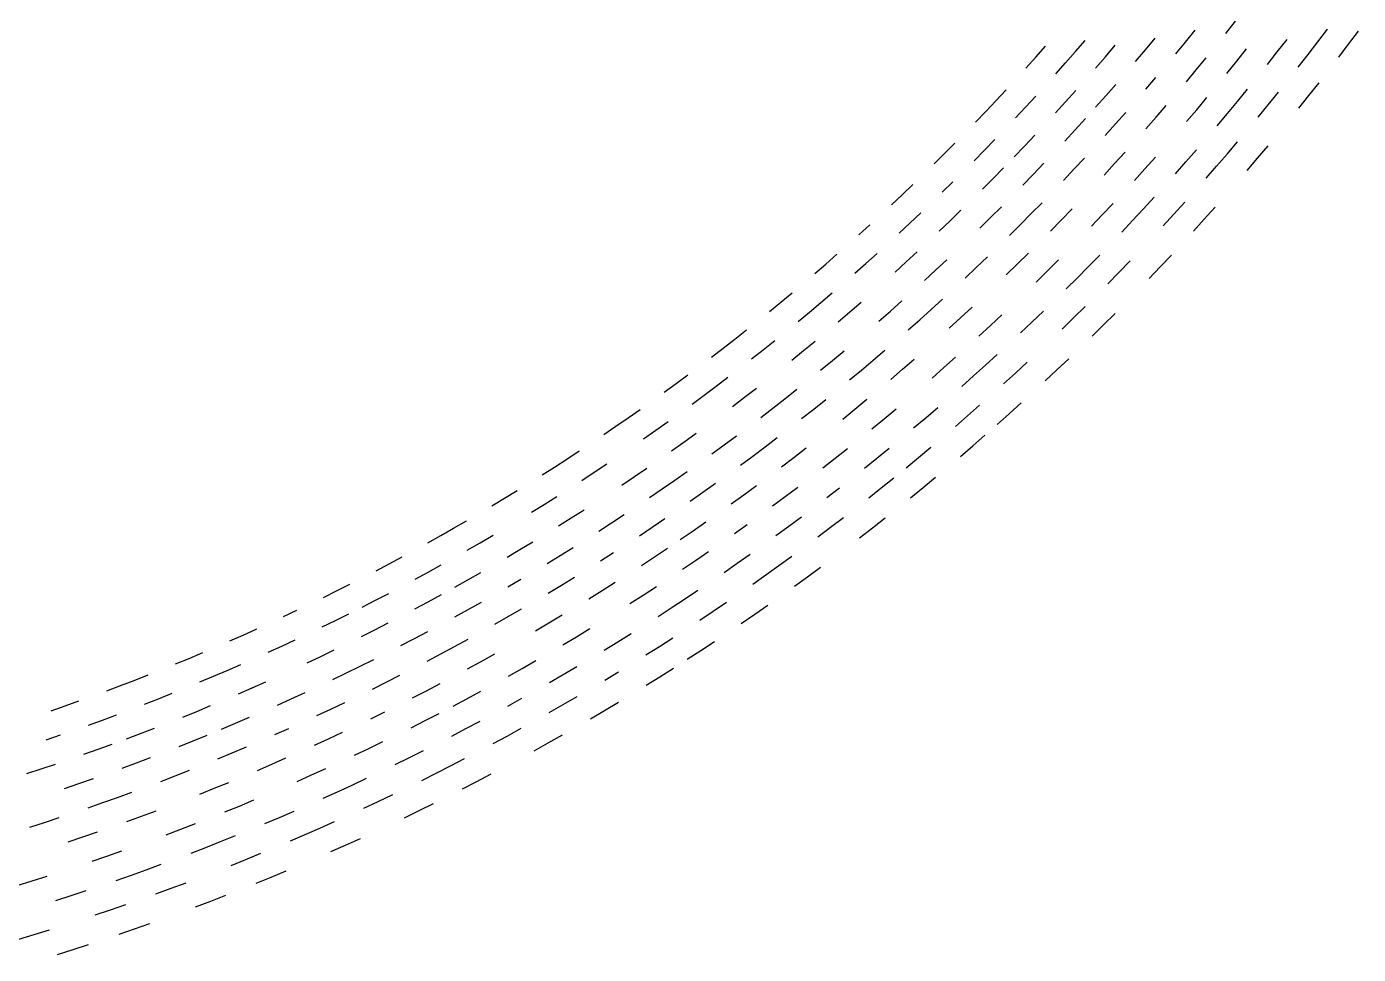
# Model space of a CAD drawing. Header units: metres. Extents: x -298 to 300, y -298 to 299.
# Drawn here: x 84.9 to 238.3, y -284.2 to -177.2 of the extents above; entities that cross this region are included whole.
import ezdxf

# ---------------------------------------------------------------- set-up
doc = ezdxf.new("R2010")
doc.units = ezdxf.units.M

msp = doc.modelspace()

# ---------------------------------------------------------------- linework, layer by layer
for p, q in [((218.41862, -178.979, -692.8203), (219.53654, -177.6014, -692.8203)), ((223.05003, -177.99875, -692.8203), (224.16167, -176.59207, -692.8203)), ((233.67851, -178.95627, -692.8203), (234.79594, -177.48285, -692.8203)), ((237.21739, -179.23915, -692.8203), (238.33653, -177.74341, -692.8203)), ((201.1696, -180.74524, -692.8203), (202.299, -179.47585, -692.8203)), ((205.7382, -180.09227, -692.8203), (206.86339, -178.79422, -692.8203)), ((209.1945, -180.67076, -692.8203), (210.32329, -179.351, -692.8203)), ((213.7996, -179.8695, -692.8203), (214.9232, -178.52086, -692.8203)), ((217.2921, -180.3496, -692.8203), (218.41862, -178.979, -692.8203)), ((228.99669, -180.12032, -692.8203), (230.1215, -178.67625, -692.8203)), ((232.55186, -180.42265, -692.8203), (233.67851, -178.95627, -692.8203)), ((236.08879, -180.72787, -692.8203), (237.21739, -179.23915, -692.8203)), ((200.03221, -182.00752, -692.8203), (201.1696, -180.74524, -692.8203)), ((204.60484, -181.38324, -692.8203), (205.7382, -180.09227, -692.8203)), ((208.05748, -181.98341, -692.8203), (209.1945, -180.67076, -692.8203)), ((212.66753, -181.21109, -692.8203), (213.7996, -179.8695, -692.8203)), ((219.66234, -182.17656, -692.8203), (220.80034, -180.79105, -692.8203)), ((224.32402, -181.19368, -692.8203), (225.45567, -179.77893, -692.8203)), ((227.86278, -181.5573, -692.8203), (228.99669, -180.12032, -692.8203)), ((231.416, -181.88194, -692.8203), (232.55186, -180.42265, -692.8203)), ((203.46336, -182.66708, -692.8203), (204.60484, -181.38324, -692.8203)), ((218.51567, -183.55492, -692.8203), (219.66234, -182.17656, -692.8203)), ((223.18346, -182.6013, -692.8203), (224.32402, -181.19368, -692.8203)), ((209.22093, -185.19287, -692.8203), (210.37816, -183.87283, -692.8203)), ((213.86101, -184.41861, -692.8203), (215.01323, -183.06946, -692.8203)), ((232.6472, -185.15114, -692.8203), (233.80363, -183.68391, -692.8203)), ((196.57262, -185.75124, -692.8203), (197.73363, -184.51056, -692.8203)), ((199.99083, -186.4753, -692.8203), (201.15636, -185.21317, -692.8203)), ((204.59703, -185.87825, -692.8203), (205.75865, -184.5872, -692.8203)), ((208.0554, -186.50565, -692.8203), (209.22093, -185.19287, -692.8203)), ((219.70891, -186.7809, -692.8203), (220.87584, -185.39497, -692.8203)), ((224.40715, -185.82516, -692.8203), (225.56798, -184.40979, -692.8203)), ((227.95372, -186.2167, -692.8203), (229.11687, -184.77904, -692.8203)), ((231.48149, -186.61107, -692.8203), (232.6472, -185.15114, -692.8203)), ((194.22728, -188.21059, -692.8203), (195.4038, -186.98459, -692.8203)), ((195.4038, -186.98459, -692.8203), (196.57262, -185.75124, -692.8203)), ((198.81743, -187.7301, -692.8203), (199.99083, -186.4753, -692.8203)), ((203.42735, -187.16197, -692.8203), (204.59703, -185.87825, -692.8203)), ((210.35368, -188.42233, -692.8203), (211.53117, -187.0951, -692.8203)), ((215.02391, -187.64645, -692.8203), (216.1964, -186.28992, -692.8203)), ((218.53325, -188.15948, -692.8203), (219.70891, -186.7809, -692.8203)), ((222.05894, -188.634, -692.8203), (223.23741, -187.23328, -692.8203)), ((223.23741, -187.23328, -692.8203), (224.40715, -185.82516, -692.8203)), ((226.78148, -187.64705, -692.8203), (227.95372, -186.2167, -692.8203)), ((205.69981, -189.1091, -692.8203), (206.8817, -187.81107, -692.8203)), ((209.1679, -189.74217, -692.8203), (210.35368, -188.42233, -692.8203)), ((213.84288, -188.9956, -692.8203), (215.02391, -187.64645, -692.8203)), ((195.2501, -191.45003, -692.8203), (196.447, -190.21751, -692.8203)), ((199.86998, -190.96881, -692.8203), (201.0637, -189.7073, -692.8203)), ((204.50975, -190.39972, -692.8203), (205.69981, -189.1091, -692.8203)), ((190.65166, -191.844, -692.8203), (191.85112, -190.64034, -692.8203)), ((194.04552, -192.67499, -692.8203), (195.2501, -191.45003, -692.8203)), ((198.66832, -192.22278, -692.8203), (199.86998, -190.96881, -692.8203)), ((210.24931, -192.99828, -692.8203), (211.45555, -191.67159, -692.8203)), ((218.47081, -192.79146, -692.8203), (219.67552, -191.41315, -692.8203)), ((223.21117, -191.89359, -692.8203), (224.41014, -190.48555, -692.8203)), ((226.72765, -192.37688, -692.8203), (227.92967, -190.94662, -692.8203)), ((189.44456, -193.04008, -692.8203), (190.65166, -191.844, -692.8203)), ((200.89116, -194.2264, -692.8203), (202.10533, -192.95842, -692.8203)), ((205.56096, -193.65668, -692.8203), (206.77147, -192.35939, -692.8203)), ((209.03471, -194.31738, -692.8203), (210.24931, -192.99828, -692.8203)), ((213.74474, -193.59927, -692.8203), (214.9547, -192.25061, -692.8203)), ((217.25737, -194.16217, -692.8203), (218.47081, -192.79146, -692.8203)), ((220.78673, -194.68698, -692.8203), (222.00334, -193.29408, -692.8203)), ((222.00334, -193.29408, -692.8203), (223.21117, -191.89359, -692.8203)), ((225.51659, -193.79955, -692.8203), (226.72765, -192.37688, -692.8203)), ((195.01628, -195.93918, -692.8203), (196.24144, -194.70802, -692.8203)), ((196.24144, -194.70802, -692.8203), (197.45879, -193.46921, -692.8203)), ((199.66899, -195.48676, -692.8203), (200.89116, -194.2264, -692.8203)), ((204.34227, -194.94635, -692.8203), (205.56096, -193.65668, -692.8203)), ((212.52629, -194.9403, -692.8203), (213.74474, -193.59927, -692.8203)), ((185.77867, -196.58266, -692.8203), (187.00804, -195.40948, -692.8203)), ((190.38567, -196.30426, -692.8203), (191.6132, -195.10216, -692.8203)), ((184.54185, -197.7481, -692.8203), (185.77867, -196.58266, -692.8203)), ((200.63799, -198.76915, -692.8203), (201.88072, -197.50264, -692.8203)), ((208.82079, -198.91724, -692.8203), (210.06425, -197.59935, -692.8203)), ((213.56572, -198.2283, -692.8203), (214.8048, -196.88066, -692.8203)), ((217.08458, -198.81952, -692.8203), (218.32732, -197.44975, -692.8203)), ((186.658, -199.86401, -692.8203), (187.908, -198.68523, -692.8203)), ((191.29472, -199.58618, -692.8203), (192.5429, -198.3783, -692.8203)), ((194.7017, -200.45074, -692.8203), (195.95525, -199.22145, -692.8203)), ((195.95525, -199.22145, -692.8203), (197.20097, -197.98431, -692.8203)), ((199.38725, -200.02785, -692.8203), (200.63799, -198.76915, -692.8203)), ((204.0941, -199.51688, -692.8203), (205.34148, -198.22867, -692.8203)), ((207.56895, -200.2273, -692.8203), (208.82079, -198.91724, -692.8203)), ((212.31822, -199.56816, -692.8203), (213.56572, -198.2283, -692.8203)), ((215.8333, -200.18144, -692.8203), (217.08458, -198.81952, -692.8203)), ((219.3286, -200.79745, -692.8203), (220.58372, -199.41345, -692.8203)), ((220.58372, -199.41345, -692.8203), (221.83018, -198.0216, -692.8203)), ((180.78789, -201.19759, -692.8203), (182.04643, -200.0556, -692.8203)), ((185.40056, -201.03493, -692.8203), (186.658, -199.86401, -692.8203)), ((190.03899, -200.78621, -692.8203), (191.29472, -199.58618, -692.8203)), ((198.12865, -201.27867, -692.8203), (199.38725, -200.02785, -692.8203)), ((202.83861, -200.79726, -692.8203), (204.0941, -199.51688, -692.8203)), ((211.0623, -200.90018, -692.8203), (212.31822, -199.56816, -692.8203)), ((176.9694, -204.5758, -692.8203), (178.24931, -203.45772, -692.8203)), ((181.58446, -204.50005, -692.8203), (182.86375, -203.353, -692.8203)), ((186.22679, -204.33871, -692.8203), (187.50499, -203.16254, -692.8203)), ((189.61107, -205.28856, -692.8203), (190.89513, -204.0911, -692.8203)), ((194.30583, -204.98343, -692.8203), (195.58788, -203.75652, -692.8203)), ((199.02415, -204.5908, -692.8203), (200.30357, -203.33427, -692.8203)), ((202.48015, -205.38824, -692.8203), (203.76451, -204.11, -692.8203)), ((207.24455, -204.84856, -692.8203), (208.52538, -203.54042, -692.8203)), ((215.51115, -204.90182, -692.8203), (216.79222, -203.5417, -692.8203)), ((175.68248, -205.68584, -692.8203), (176.9694, -204.5758, -692.8203)), ((180.29796, -205.63904, -692.8203), (181.58446, -204.50005, -692.8203)), ((184.94127, -205.50687, -692.8203), (186.22679, -204.33871, -692.8203)), ((188.3195, -206.47792, -692.8203), (189.61107, -205.28856, -692.8203)), ((193.0161, -206.20227, -692.8203), (194.30583, -204.98343, -692.8203)), ((197.73686, -205.83928, -692.8203), (199.02415, -204.5908, -692.8203)), ((201.18773, -206.6584, -692.8203), (202.48015, -205.38824, -692.8203)), ((205.95549, -206.14864, -692.8203), (207.24455, -204.84856, -692.8203)), ((209.44969, -206.87196, -692.8203), (210.74321, -205.54991, -692.8203)), ((210.74321, -205.54991, -692.8203), (212.02837, -204.21979, -692.8203)), ((214.22154, -206.2539, -692.8203), (215.51115, -204.90182, -692.8203)), ((204.65831, -207.4406, -692.8203), (205.95549, -206.14864, -692.8203)), ((171.7802, -208.96718, -692.8203), (173.08788, -207.88158, -692.8203)), ((176.3958, -209.00731, -692.8203), (177.70354, -207.89273, -692.8203)), ((189.1013, -209.80997, -692.8203), (190.4138, -208.6156, -692.8203)), ((170.46574, -210.04457, -692.8203), (171.7802, -208.96718, -692.8203)), ((173.75926, -211.21178, -692.8203), (175.08104, -210.11368, -692.8203)), ((175.08104, -210.11368, -692.8203), (176.3958, -209.00731, -692.8203)), ((178.40465, -211.22537, -692.8203), (179.7263, -210.09811, -692.8203)), ((179.7263, -210.09811, -692.8203), (181.04088, -208.96259, -692.8203)), ((183.07915, -211.15372, -692.8203), (184.40025, -209.99712, -692.8203)), ((184.40025, -209.99712, -692.8203), (185.71404, -208.83226, -692.8203)), ((187.7813, -210.99608, -692.8203), (189.1013, -209.80997, -692.8203)), ((192.50975, -210.75171, -692.8203), (193.82811, -209.53592, -692.8203)), ((200.71825, -211.26733, -692.8203), (202.0396, -210, -692.8203)), ((205.51958, -210.789, -692.8203), (206.83781, -209.49153, -692.8203)), ((186.4539, -212.17387, -692.8203), (187.7813, -210.99608, -692.8203)), ((191.18382, -211.95918, -692.8203), (192.50975, -210.75171, -692.8203)), ((194.6074, -212.88626, -692.8203), (195.93907, -211.65724, -692.8203)), ((195.93907, -211.65724, -692.8203), (197.26305, -210.4199, -692.8203)), ((199.3889, -212.52634, -692.8203), (200.71825, -211.26733, -692.8203)), ((204.19322, -212.07817, -692.8203), (205.51958, -210.789, -692.8203)), ((207.64726, -212.89148, -692.8203), (208.97874, -211.58052, -692.8203)), ((208.97874, -211.58052, -692.8203), (210.30199, -210.26123, -692.8203)), ((165.14085, -214.27103, -692.8203), (166.48204, -213.22697, -692.8203)), ((166.48204, -213.22697, -692.8203), (167.81657, -212.1745, -692.8203)), ((163.79308, -215.30666, -692.8203), (165.14085, -214.27103, -692.8203)), ((168.4041, -215.52058, -692.8203), (169.75304, -214.456, -692.8203)), ((169.75304, -214.456, -692.8203), (171.09526, -213.38298, -692.8203)), ((173.04771, -215.6508, -692.8203), (174.39738, -214.55707, -692.8203)), ((174.39738, -214.55707, -692.8203), (175.7401, -213.4549, -692.8203)), ((177.72264, -215.69655, -692.8203), (179.0725, -214.57346, -692.8203)), ((182.42747, -215.657, -692.8203), (183.7769, -214.5044, -692.8203)), ((176.36583, -216.81114, -692.8203), (177.72264, -215.69655, -692.8203)), ((181.07079, -216.80113, -692.8203), (182.42747, -215.657, -692.8203)), ((185.80473, -216.70528, -692.8203), (187.16069, -215.53143, -692.8203)), ((190.56621, -216.5228, -692.8203), (191.92088, -215.31908, -692.8203)), ((193.99315, -217.47827, -692.8203), (195.35374, -216.253, -692.8203)), ((195.35374, -216.253, -692.8203), (196.70665, -215.01924, -692.8203)), ((198.80736, -217.15085, -692.8203), (200.16576, -215.89537, -692.8203)), ((203.60362, -216.77391, -692.8203), (204.95964, -215.48824, -692.8203)), ((159.71117, -218.36252, -692.8203), (161.07823, -217.35245, -692.8203)), ((164.31737, -218.66324, -692.8203), (165.6862, -217.62424, -692.8203)), ((179.70695, -217.93672, -692.8203), (181.07079, -216.80113, -692.8203)), ((184.44145, -217.87057, -692.8203), (185.80473, -216.70528, -692.8203)), ((189.20396, -217.718, -692.8203), (190.56621, -216.5228, -692.8203)), ((192.62492, -218.69498, -692.8203), (193.99315, -217.47827, -692.8203)), ((197.44102, -218.39778, -692.8203), (198.80736, -217.15085, -692.8203)), ((202.23949, -218.05104, -692.8203), (203.60362, -216.77391, -692.8203)), ((158.33775, -219.36401, -692.8203), (159.71117, -218.36252, -692.8203)), ((162.94206, -219.69362, -692.8203), (164.31737, -218.66324, -692.8203)), ((167.5811, -219.94041, -692.8203), (168.95787, -218.88089, -692.8203)), ((172.25352, -220.10352, -692.8203), (173.63121, -219.01465, -692.8203)), ((161.56029, -220.71538, -692.8203), (162.94206, -219.69362, -692.8203)), ((166.19768, -220.99127, -692.8203), (167.5811, -219.94041, -692.8203)), ((170.869, -221.1837, -692.8203), (172.25352, -220.10352, -692.8203)), ((175.57292, -221.29184, -692.8203), (176.958, -220.18213, -692.8203)), ((180.30785, -221.31487, -692.8203), (181.69298, -220.17543, -692.8203)), ((193.29546, -222.08679, -692.8203), (194.68504, -220.8658, -692.8203)), ((198.09935, -221.83076, -692.8203), (199.48735, -220.57951, -692.8203)), ((152.78197, -223.28316, -692.8203), (154.18016, -222.31647, -692.8203)), ((154.18016, -222.31647, -692.8203), (155.57225, -221.341, -692.8203)), ((169.47777, -222.25517, -692.8203), (170.869, -221.1837, -692.8203)), ((174.1809, -222.39285, -692.8203), (175.57292, -221.29184, -692.8203)), ((178.91563, -222.4456, -692.8203), (180.30785, -221.31487, -692.8203)), ((182.28148, -223.56453, -692.8203), (183.68065, -222.41266, -692.8203)), ((183.68065, -222.41266, -692.8203), (185.07256, -221.25201, -692.8203)), ((187.07603, -223.47522, -692.8203), (188.47447, -222.29324, -692.8203)), ((188.47447, -222.29324, -692.8203), (189.86552, -221.10251, -692.8203)), ((191.89818, -223.29904, -692.8203), (193.29546, -222.08679, -692.8203)), ((196.7036, -223.07329, -692.8203), (198.09935, -221.83076, -692.8203)), ((151.37773, -224.24106, -692.8203), (152.78197, -223.28316, -692.8203)), ((155.96959, -224.71503, -692.8203), (157.3767, -223.72829, -692.8203)), ((157.3767, -223.72829, -692.8203), (158.77751, -222.73273, -692.8203)), ((159.1829, -226.11423, -692.8203), (160.59874, -225.10728, -692.8203)), ((160.59874, -225.10728, -692.8203), (162.00816, -224.09148, -692.8203)), ((163.84605, -226.45317, -692.8203), (165.2639, -225.41695, -692.8203)), ((165.2639, -225.41695, -692.8203), (166.67516, -224.37186, -692.8203)), ((169.96367, -225.64316, -692.8203), (171.3762, -224.56856, -692.8203)), ((192.46959, -226.74791, -692.8203), (193.8886, -225.5319, -692.8203)), ((193.8886, -225.5319, -692.8203), (195.29997, -224.307, -692.8203)), ((145.70128, -227.98398, -692.8203), (147.1292, -227.06163, -692.8203)), ((147.1292, -227.06163, -692.8203), (148.55132, -226.13033, -692.8203)), ((167.1184, -227.76569, -692.8203), (168.54436, -226.70888, -692.8203)), ((168.54436, -226.70888, -692.8203), (169.96367, -225.64316, -692.8203)), ((171.84935, -227.96701, -692.8203), (173.27647, -226.88051, -692.8203)), ((173.27647, -226.88051, -692.8203), (174.6967, -225.78506, -692.8203)), ((176.61314, -228.08362, -692.8203), (178.04088, -226.96722, -692.8203)), ((178.04088, -226.96722, -692.8203), (179.46153, -225.84187, -692.8203)), ((181.40855, -228.11472, -692.8203), (182.83629, -226.9682, -692.8203)), ((182.83629, -226.9682, -692.8203), (184.25688, -225.81276, -692.8203)), ((186.23375, -228.05968, -692.8203), (187.66106, -226.88287, -692.8203)), ((187.66106, -226.88287, -692.8203), (189.08092, -225.69713, -692.8203)), ((144.26756, -228.89735, -692.8203), (145.70128, -227.98398, -692.8203)), ((148.84239, -229.51521, -692.8203), (150.27989, -228.5731, -692.8203)), ((150.27989, -228.5731, -692.8203), (151.71141, -227.622, -692.8203)), ((154.89781, -229.08147, -692.8203), (156.33238, -228.10136, -692.8203)), ((159.55382, -229.50818, -692.8203), (160.99101, -228.49884, -692.8203)), ((153.45714, -230.05257, -692.8203), (154.89781, -229.08147, -692.8203)), ((158.1104, -230.5085, -692.8203), (159.55382, -229.50818, -692.8203)), ((162.80089, -230.88211, -692.8203), (164.24663, -229.85233, -692.8203)), ((167.52733, -231.1725, -692.8203), (168.97472, -230.11305, -692.8203)), ((183.35704, -230.3863, -692.8203), (184.79906, -229.2275, -692.8203)), ((188.16698, -230.3422, -692.8203), (189.60875, -229.1531, -692.8203)), ((138.476, -232.46034, -692.8203), (139.9323, -231.58325, -692.8203)), ((139.9323, -231.58325, -692.8203), (141.38304, -230.69702, -692.8203)), ((144.49474, -232.28716, -692.8203), (145.94981, -231.37227, -692.8203)), ((156.66063, -231.49974, -692.8203), (158.1104, -230.5085, -692.8203)), ((161.3488, -231.90277, -692.8203), (162.80089, -230.88211, -692.8203)), ((166.07329, -232.22282, -692.8203), (167.52733, -231.1725, -692.8203)), ((170.83281, -232.45901, -692.8203), (172.2882, -231.3788, -692.8203)), ((172.2882, -231.3788, -692.8203), (173.7368, -230.28946, -692.8203)), ((177.0822, -231.5002, -692.8203), (178.53142, -230.38077, -692.8203)), ((181.9077, -231.53603, -692.8203), (183.35704, -230.3863, -692.8203)), ((186.71776, -231.52222, -692.8203), (188.16698, -230.3422, -692.8203)), ((143.03404, -233.19289, -692.8203), (144.49474, -232.28716, -692.8203)), ((147.6339, -233.84595, -692.8203), (149.09862, -232.91132, -692.8203)), ((134.07445, -235.03656, -692.8203), (135.54704, -234.18703, -692.8203)), ((146.16331, -234.77135, -692.8203), (147.6339, -233.84595, -692.8203)), ((150.80016, -235.37311, -692.8203), (152.2744, -234.41858, -692.8203)), ((152.2744, -234.41858, -692.8203), (153.7426, -233.45482, -692.8203)), ((156.95415, -234.90984, -692.8203), (158.42534, -233.91669, -692.8203)), ((161.67192, -235.31882, -692.8203), (163.1455, -234.29604, -692.8203)), ((166.42625, -235.6446, -692.8203), (167.90178, -234.59198, -692.8203)), ((171.2158, -235.88635, -692.8203), (172.69273, -234.80363, -692.8203)), ((172.69273, -234.80363, -692.8203), (174.16283, -233.71169, -692.8203)), ((177.51677, -234.93034, -692.8203), (178.98753, -233.8081, -692.8203)), ((182.32603, -235.00737, -692.8203), (183.79723, -233.85486, -692.8203)), ((131.11333, -236.7078, -692.8203), (132.59654, -235.87682, -692.8203)), ((132.59654, -235.87682, -692.8203), (134.07445, -235.03656, -692.8203)), ((137.13475, -236.72359, -692.8203), (138.6179, -235.85481, -692.8203)), ((155.47679, -235.89375, -692.8203), (156.95415, -234.90984, -692.8203)), ((160.19188, -236.33234, -692.8203), (161.67192, -235.31882, -692.8203)), ((176.03899, -236.04333, -692.8203), (177.51677, -234.93034, -692.8203)), ((180.84758, -236.15063, -692.8203), (182.32603, -235.00737, -692.8203)), ((135.64622, -237.58302, -692.8203), (137.13475, -236.72359, -692.8203)), ((140.2235, -238.38016, -692.8203), (141.7169, -237.49194, -692.8203)), ((141.7169, -237.49194, -692.8203), (143.20476, -236.59439, -692.8203)), ((146.34172, -238.18094, -692.8203), (147.83372, -237.25432, -692.8203)), ((151.0078, -238.78957, -692.8203), (152.50352, -237.83365, -692.8203)), ((157.21281, -238.3314, -692.8203), (158.70549, -237.33655, -692.8203)), ((161.96025, -238.74667, -692.8203), (163.45543, -237.722, -692.8203)), ((125.12908, -239.93808, -692.8203), (126.632744, -239.1446, -692.8203)), ((126.632744, -239.1446, -692.8203), (128.1314, -238.34172, -692.8203)), ((131.14842, -240.10507, -692.8203), (132.653, -239.27382, -692.8203)), ((144.84386, -239.09816, -692.8203), (146.34172, -238.18094, -692.8203)), ((155.71391, -239.31688, -692.8203), (157.21281, -238.3314, -692.8203)), ((160.45866, -239.76193, -692.8203), (161.96025, -238.74667, -692.8203)), ((165.24077, -240.12387, -692.8203), (166.74449, -239.07858, -692.8203)), ((166.74449, -239.07858, -692.8203), (168.24162, -238.02385, -692.8203)), ((170.05864, -240.40193, -692.8203), (171.56395, -239.32637, -692.8203)), ((171.56395, -239.32637, -692.8203), (173.06255, -238.2414, -692.8203)), ((129.63866, -240.9269, -692.8203), (131.14842, -240.10507, -692.8203)), ((135.70995, -240.98828, -692.8203), (137.21996, -240.12834, -692.8203)), ((140.31609, -241.79317, -692.8203), (141.83104, -240.90431, -692.8203)), ((146.48491, -241.60071, -692.8203), (147.9984, -240.67313, -692.8203)), ((168.54655, -241.46802, -692.8203), (170.05864, -240.40193, -692.8203)), ((173.34892, -241.7266, -692.8203), (174.86266, -240.63026, -692.8203)), ((174.86266, -240.63026, -692.8203), (176.36943, -239.52448, -692.8203)), ((119.0653, -243.01712, -692.8203), (120.58849, -242.26166, -692.8203)), ((120.58849, -242.26166, -692.8203), (122.106865, -241.49664, -692.8203)), ((134.19463, -241.83871, -692.8203), (135.70995, -240.98828, -692.8203)), ((144.96556, -242.51878, -692.8203), (146.48491, -241.60071, -692.8203)), ((149.65709, -243.16411, -692.8203), (151.18028, -242.21657, -692.8203)), ((151.18028, -242.21657, -692.8203), (152.69762, -241.25949, -692.8203)), ((155.916, -242.75093, -692.8203), (157.43645, -241.76411, -692.8203)), ((160.69048, -243.20285, -692.8203), (162.21373, -242.18605, -692.8203)), ((123.54876, -244.11887, -692.8203), (125.07873, -243.33522, -692.8203)), ((125.07873, -243.33522, -692.8203), (126.60375, -242.54199, -692.8203)), ((129.6168, -244.33269, -692.8203), (131.14793, -243.51096, -692.8203)), ((131.14793, -243.51096, -692.8203), (132.67393, -242.6796, -692.8203)), ((135.7382, -244.40245, -692.8203), (137.26964, -243.54228, -692.8203)), ((154.38927, -243.7282, -692.8203), (155.916, -242.75093, -692.8203)), ((159.16093, -244.21008, -692.8203), (160.69048, -243.20285, -692.8203)), ((163.97038, -244.60904, -692.8203), (165.50237, -243.57161, -692.8203)), ((168.76683, -244.95827, -692.8203), (170.30101, -243.89062, -692.8203)), ((114.46752, -245.22595, -692.8203), (116.00475, -244.4993, -692.8203)), ((120.47411, -245.65726, -692.8203), (122.01385, -244.89288, -692.8203)), ((134.2014, -245.253, -692.8203), (135.7382, -244.40245, -692.8203)), ((138.83128, -246.09515, -692.8203), (140.37328, -245.2155, -692.8203)), ((140.37328, -245.2155, -692.8203), (141.90965, -244.3262, -692.8203)), ((145.05186, -245.94908, -692.8203), (146.59276, -245.0304, -692.8203)), ((157.62498, -245.20769, -692.8203), (159.16093, -244.21008, -692.8203)), ((162.43193, -245.63683, -692.8203), (163.97038, -244.60904, -692.8203)), ((167.226, -246.01624, -692.8203), (168.76683, -244.95827, -692.8203)), ((109.82879, -247.34782, -692.8203), (111.37951, -246.65024, -692.8203)), ((118.92956, -246.41194, -692.8203), (120.47411, -245.65726, -692.8203)), ((123.441216, -247.52307, -692.8203), (124.99261, -246.74002, -692.8203)), ((124.99261, -246.74002, -692.8203), (126.539055, -245.94727, -692.8203)), ((129.55913, -247.74654, -692.8203), (131.1118, -246.92508, -692.8203)), ((143.50523, -246.85808, -692.8203), (145.05186, -245.94908, -692.8203)), ((148.22191, -247.54082, -692.8203), (149.77269, -246.6022, -692.8203)), ((108.273735, -248.03564, -692.8203), (109.82879, -247.34782, -692.8203)), ((112.704704, -249.33331, -692.8203), (114.26775, -248.61765, -692.8203)), ((114.26775, -248.61765, -692.8203), (115.82629, -247.89217, -692.8203)), ((128.00139, -248.55824, -692.8203), (129.55913, -247.74654, -692.8203)), ((134.17247, -248.67572, -692.8203), (135.73082, -247.8253, -692.8203)), ((146.66515, -248.4697, -692.8203), (148.22191, -247.54082, -692.8203)), ((151.41948, -249.10112, -692.8203), (152.98003, -248.1424, -692.8203)), ((152.98003, -248.1424, -692.8203), (154.53453, -247.17389, -692.8203)), ((157.77812, -248.66197, -692.8203), (159.33574, -247.66335, -692.8203)), ((162.56389, -249.13185, -692.8203), (164.12444, -248.10307, -692.8203)), ((102.01104, -250.6889, -692.8203), (103.58294, -250.04034, -692.8203)), ((103.58294, -250.04034, -692.8203), (105.15075, -249.38193, -692.8203)), ((117.187126, -250.55739, -692.8203), (118.757805, -249.81354, -692.8203)), ((118.757805, -249.81354, -692.8203), (120.32372, -249.05986, -692.8203)), ((123.29772, -250.93443, -692.8203), (124.8706, -250.1522, -692.8203)), ((131.03984, -250.34718, -692.8203), (132.60875, -249.51637, -692.8203)), ((132.60875, -249.51637, -692.8203), (134.17247, -248.67572, -692.8203)), ((137.26219, -250.39644, -692.8203), (138.83128, -249.52658, -692.8203)), ((156.21422, -249.65082, -692.8203), (157.77812, -248.66197, -692.8203)), ((160.99687, -250.15082, -692.8203), (162.56389, -249.13185, -692.8203)), ((106.40807, -252.09746, -692.8203), (107.98876, -251.42126, -692.8203)), ((107.98876, -251.42126, -692.8203), (109.56512, -250.73517, -692.8203)), ((121.720024, -251.70676, -692.8203), (123.29772, -250.93443, -692.8203)), ((135.68767, -251.25645, -692.8203), (137.26219, -250.39644, -692.8203)), ((140.38072, -252.08691, -692.8203), (141.96037, -251.19742, -692.8203)), ((141.96037, -251.19742, -692.8203), (143.53435, -250.29802, -692.8203)), ((146.70201, -251.91827, -692.8203), (148.28044, -250.9891, -692.8203)), ((151.48564, -252.55821, -692.8203), (153.06798, -251.59897, -692.8203)), ((157.84373, -252.15913, -692.8203), (159.42351, -251.15991, -692.8203)), ((94.09173, -253.78297, -692.8203), (95.68334, -253.18408, -692.8203)), ((95.68334, -253.18408, -692.8203), (97.27111, -252.57518, -692.8203)), ((97.27111, -252.57518, -692.8203), (98.855034, -251.95636, -692.8203)), ((104.823235, -252.76372, -692.8203), (106.40807, -252.09746, -692.8203)), ((110.858574, -253.43373, -692.8203), (112.4475, -252.72955, -692.8203)), ((120.13738, -252.46916, -692.8203), (121.720024, -251.70676, -692.8203)), ((124.71264, -253.57146, -692.8203), (126.301994, -252.7803, -692.8203)), ((126.301994, -252.7803, -692.8203), (127.886406, -251.97919, -692.8203)), ((130.93199, -253.77696, -692.8203), (132.5225, -252.94675, -692.8203)), ((145.11784, -252.83754, -692.8203), (146.70201, -251.91827, -692.8203)), ((156.2578, -253.14839, -692.8203), (157.84373, -252.15913, -692.8203)), ((98.44256, -255.32887, -692.8203), (100.043755, -254.70262, -692.8203)), ((100.043755, -254.70262, -692.8203), (101.64098, -254.06631, -692.8203)), ((109.26519, -254.12791, -692.8203), (110.858574, -253.43373, -692.8203)), ((113.75988, -255.41899, -692.8203), (115.3612, -254.69658, -692.8203)), ((115.3612, -254.69658, -692.8203), (116.95794, -253.9641, -692.8203)), ((129.33629, -254.59717, -692.8203), (130.93199, -253.77696, -692.8203)), ((134.00713, -255.54521, -692.8203), (135.60869, -254.69568, -692.8203)), ((135.60869, -254.69568, -692.8203), (137.20482, -253.83606, -692.8203)), ((140.33086, -255.53539, -692.8203), (141.93217, -254.64612, -692.8203)), ((146.70299, -255.37604, -692.8203), (148.30315, -254.44678, -692.8203)), ((87.68841, -256.07828, -692.8203), (89.29467, -255.51956, -692.8203)), ((89.29467, -255.51956, -692.8203), (90.89733, -254.95073, -692.8203)), ((102.84905, -256.80417, -692.8203), (104.459404, -256.1502, -692.8203)), ((104.459404, -256.1502, -692.8203), (106.065544, -255.48619, -692.8203)), ((118.30608, -256.63583, -692.8203), (119.91491, -255.88484, -692.8203)), ((119.91491, -255.88484, -692.8203), (121.519035, -255.12376, -692.8203)), ((124.51855, -256.99744, -692.8203), (126.12951, -256.20743, -692.8203)), ((145.09703, -256.29523, -692.8203), (146.70299, -255.37604, -692.8203)), ((149.85246, -257.00537, -692.8203), (151.46288, -256.0562, -692.8203)), ((151.46288, -256.0562, -692.8203), (153.06725, -255.09698, -692.8203)), ((91.9992, -257.73297, -692.8203), (93.615715, -257.14713, -692.8203)), ((93.615715, -257.14713, -692.8203), (95.22851, -256.55115, -692.8203)), ((107.30999, -258.20773, -692.8203), (108.92907, -257.52576, -692.8203)), ((108.92907, -257.52576, -692.8203), (110.543755, -256.83362, -692.8203)), ((129.17082, -258.03333, -692.8203), (130.78813, -257.21408, -692.8203)), ((130.78813, -257.21408, -692.8203), (132.40025, -256.38467, -692.8203)), ((135.49376, -258.14258, -692.8203), (137.11162, -257.28363, -692.8203)), ((87.12798, -259.42944, -692.8203), (88.7553, -258.87415, -692.8203)), ((96.36736, -259.3185, -692.8203), (97.993706, -258.7052, -692.8203)), ((97.993706, -258.7052, -692.8203), (99.61614, -258.0817, -692.8203)), ((104.0592, -259.54117, -692.8203), (105.6867, -258.87955, -692.8203)), ((113.45159, -258.82803, -692.8203), (115.074394, -258.10745, -692.8203)), ((118.02593, -260.0559, -692.8203), (119.6563, -259.3066, -692.8203)), ((119.6563, -259.3066, -692.8203), (121.28191, -258.54706, -692.8203)), ((133.87059, -258.99136, -692.8203), (135.49376, -258.14258, -692.8203)), ((138.61626, -259.87067, -692.8203), (140.24486, -258.9921, -692.8203)), ((140.24486, -258.9921, -692.8203), (141.8679, -258.10327, -692.8203)), ((144.98582, -259.79187, -692.8203), (146.61388, -258.87323, -692.8203)), ((91.46557, -261.097, -692.8203), (93.1032, -260.5144, -692.8203)), ((93.1032, -260.5144, -692.8203), (94.737175, -259.92157, -692.8203)), ((102.42748, -260.19254, -692.8203), (104.0592, -259.54117, -692.8203)), ((108.55651, -260.9284, -692.8203), (110.19262, -260.23853, -692.8203)), ((122.65087, -261.20828, -692.8203), (124.28832, -260.42993, -692.8203)), ((124.28832, -260.42993, -692.8203), (125.92089, -259.64127, -692.8203)), ((128.96928, -261.47632, -692.8203), (130.60826, -260.65826, -692.8203)), ((143.35197, -260.7003, -692.8203), (144.98582, -259.79187, -692.8203)), ((86.53094, -262.7828, -692.8203), (88.179375, -262.2312, -692.8203)), ((95.86077, -262.69522, -692.8203), (97.508354, -262.08502, -692.8203)), ((97.508354, -262.08502, -692.8203), (99.15203, -261.46448, -692.8203)), ((106.91607, -261.60797, -692.8203), (108.55651, -260.9284, -692.8203)), ((111.458244, -262.95038, -692.8203), (113.10699, -262.24225, -692.8203)), ((113.10699, -262.24225, -692.8203), (114.75121, -261.52377, -692.8203)), ((127.32519, -262.28406, -692.8203), (128.96928, -261.47632, -692.8203)), ((133.69768, -262.44485, -692.8203), (135.34264, -261.59708, -692.8203)), ((84.87908, -263.32407, -692.8203), (86.53094, -262.7828, -692.8203)), ((90.89538, -264.46356, -692.8203), (92.55419, -263.88452, -692.8203)), ((100.31249, -264.22296, -692.8203), (101.969536, -263.58478, -692.8203)), ((101.969536, -263.58478, -692.8203), (103.62255, -262.93622, -692.8203)), ((116.05291, -264.21857, -692.8203), (117.709465, -263.48154, -692.8203)), ((117.709465, -263.48154, -692.8203), (119.36138, -262.73413, -692.8203)), ((122.362785, -264.64517, -692.8203), (124.021904, -263.86853, -692.8203)), ((130.39195, -264.1093, -692.8203), (132.04741, -263.28226, -692.8203)), ((132.04741, -263.28226, -692.8203), (133.69768, -262.44485, -692.8203)), ((136.76042, -264.23083, -692.8203), (138.41661, -263.36374, -692.8203)), ((89.2329, -265.0322, -692.8203), (90.89538, -264.46356, -692.8203)), ((95.31762, -266.0749, -692.8203), (96.98644, -265.46805, -692.8203)), ((104.81963, -265.67902, -692.8203), (106.48571, -265.0125, -692.8203)), ((106.48571, -265.0125, -692.8203), (108.147575, -264.33554, -692.8203)), ((119.03014, -266.16714, -692.8203), (120.698845, -265.41138, -692.8203)), ((120.698845, -265.41138, -692.8203), (122.362785, -264.64517, -692.8203)), ((135.0988, -265.08752, -692.8203), (136.76042, -264.23083, -692.8203)), ((91.96862, -267.2571, -692.8203), (93.64495, -266.67126, -692.8203)), ((93.64495, -266.67126, -692.8203), (95.31762, -266.0749, -692.8203)), ((109.381096, -267.0622, -692.8203), (111.05578, -266.367, -692.8203)), ((123.718864, -267.31308, -692.8203), (125.394646, -266.52786, -692.8203)), ((125.394646, -266.52786, -692.8203), (127.06548, -265.73215, -692.8203)), ((130.08195, -267.59476, -692.8203), (131.7595, -266.7695, -692.8203)), ((86.91778, -268.95135, -692.8203), (88.60491, -268.3972, -692.8203)), ((96.42797, -268.85394, -692.8203), (98.11425, -268.24005, -692.8203)), ((98.11425, -268.24005, -692.8203), (99.79662, -267.6156, -692.8203)), ((107.70214, -267.74686, -692.8203), (109.381096, -267.0622, -692.8203)), ((112.308464, -269.08493, -692.8203), (113.99578, -268.37134, -692.8203)), ((113.99578, -268.37134, -692.8203), (115.67852, -267.64713, -692.8203)), ((128.39928, -268.40942, -692.8203), (130.08195, -267.59476, -692.8203)), ((85.227104, -269.4949, -692.8203), (86.91778, -268.95135, -692.8203)), ((91.34637, -270.63193, -692.8203), (93.04394, -270.0499, -692.8203)), ((100.94396, -270.37964, -692.8203), (102.6397, -269.73737, -692.8203)), ((102.6397, -269.73737, -692.8203), (104.33135, -269.08447, -692.8203)), ((116.967094, -270.3483, -692.8203), (118.66216, -269.6054, -692.8203)), ((118.66216, -269.6054, -692.8203), (120.35253, -268.8519, -692.8203)), ((89.645134, -271.20325, -692.8203), (91.34637, -270.63193, -692.8203)), ((105.51537, -271.833, -692.8203), (107.220146, -271.162, -692.8203)), ((107.220146, -271.162, -692.8203), (108.920586, -270.4803, -692.8203)), ((115.26733, -271.0805, -692.8203), (116.967094, -270.3483, -692.8203)), ((119.910576, -272.32352, -692.8203), (121.618095, -271.56207, -692.8203)), ((121.618095, -271.56207, -692.8203), (123.32079, -270.78986, -692.8203)), ((92.4063, -273.43063, -692.8203), (94.12145, -272.8419, -692.8203)), ((94.12145, -272.8419, -692.8203), (95.83288, -272.2424, -692.8203)), ((103.80645, -272.4933, -692.8203), (105.51537, -271.833, -692.8203)), ((110.14092, -273.21298, -692.8203), (111.85424, -272.51288, -692.8203)), ((96.930046, -275.0268, -692.8203), (98.65508, -274.4096, -692.8203)), ((98.65508, -274.4096, -692.8203), (100.37621, -273.78165, -692.8203)), ((108.42327, -273.90228, -692.8203), (110.14092, -273.21298, -692.8203)), ((113.03338, -275.26175, -692.8203), (114.759575, -274.5434, -692.8203)), ((83.7766, -276.2121, -692.8203), (85.509514, -275.6775, -692.8203)), ((85.509514, -275.6775, -692.8203), (87.239006, -275.13205, -692.8203)), ((95.2011, -275.63312, -692.8203), (96.930046, -275.0268, -692.8203)), ((101.510124, -276.5513, -692.8203), (103.24462, -275.90533, -692.8203)), ((111.302666, -275.96924, -692.8203), (113.03338, -275.26175, -692.8203)), ((88.24816, -277.9495, -692.8203), (89.99181, -277.38678, -692.8203)), ((89.99181, -277.38678, -692.8203), (91.731926, -276.81314, -692.8203)), ((99.77154, -277.18634, -692.8203), (101.510124, -276.5513, -692.8203)), ((106.08422, -278.0263, -692.8203), (107.827995, -277.35153, -692.8203)), ((92.77825, -279.61703, -692.8203), (94.53234, -279.02585, -692.8203)), ((94.53234, -279.02585, -692.8203), (96.282585, -278.42365, -692.8203)), ((104.336174, -278.69012, -692.8203), (106.08422, -278.0263, -692.8203)), ((97.303276, -281.23517, -692.8203), (99.0675, -280.61548, -692.8203)), ((83.95397, -282.40717, -692.8203), (85.72582, -281.8713, -692.8203)), ((85.72582, -281.8713, -692.8203), (87.494255, -281.32437, -692.8203)), ((95.53521, -281.84378, -692.8203), (97.303276, -281.23517, -692.8203)), ((88.42547, -284.16678, -692.8203), (90.20837, -283.60278, -692.8203)), ((90.20837, -283.60278, -692.8203), (91.98766, -283.0276, -692.8203))]:
    msp.add_line(p, q)

doc.saveas('drawing.dxf')
